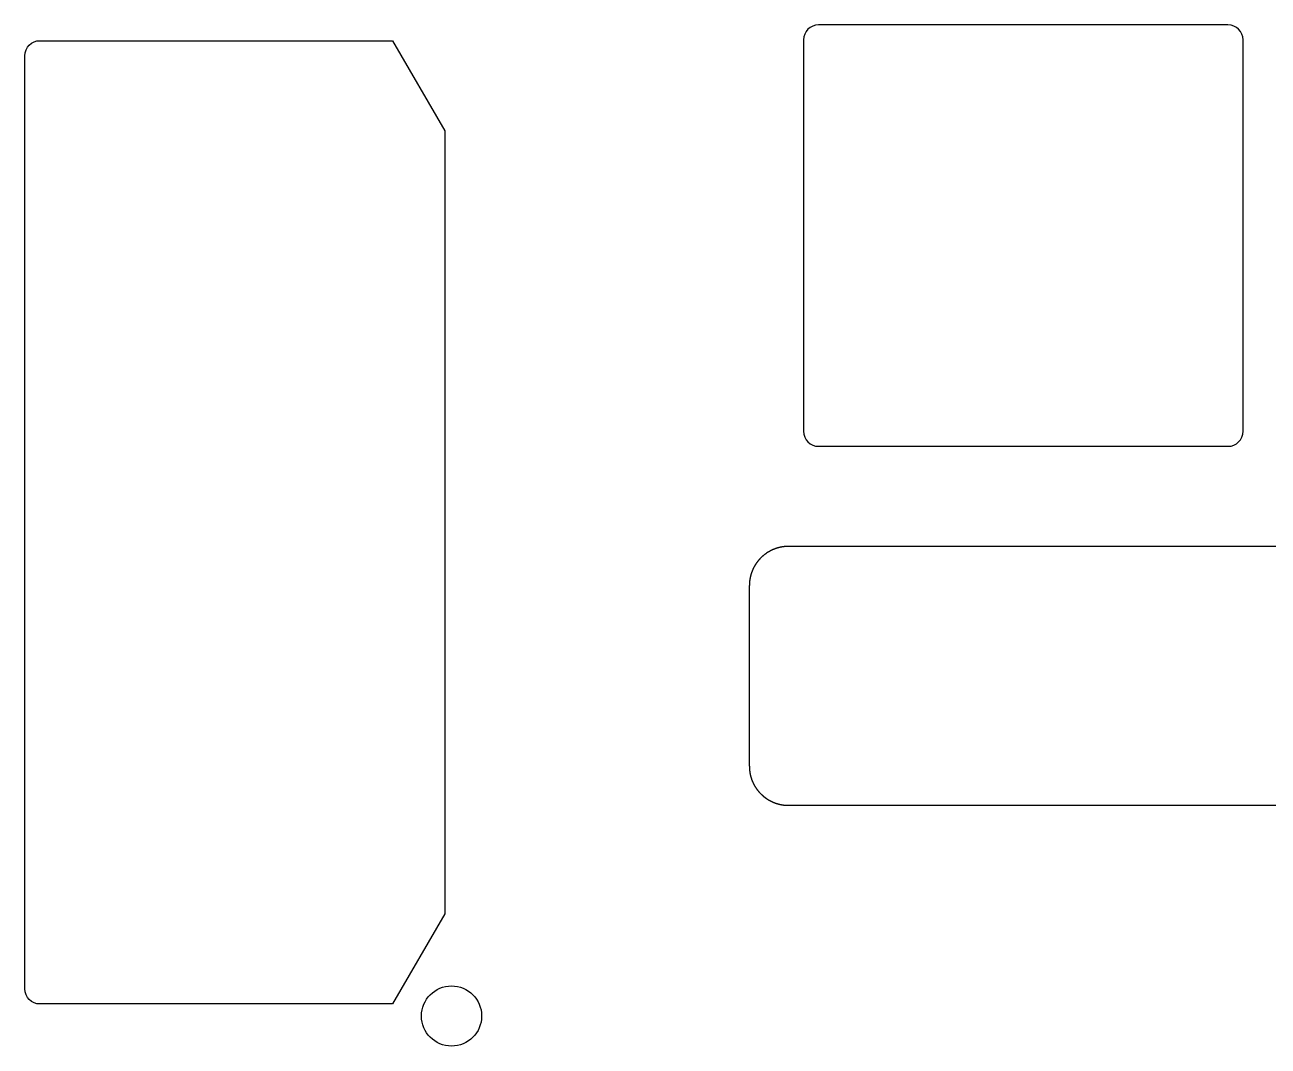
# Model space of a CAD drawing. Header units: millimetres. Extents: x -11 to 340, y -118 to 18.
# Drawn here: x 257.34 to 298.65, y -69.79 to -35.86 of the extents above; entities that cross this region are included whole.
import ezdxf

# ---------------------------------------------------------------- set-up
doc = ezdxf.new("R2010")
doc.units = ezdxf.units.MM
doc.header["$MEASUREMENT"] = 0
doc.layers.get('0').update_dxf_attribs({"linetype": 'CONTINUOUS'})
doc.layers.add('BLACK', color=7, linetype='CONTINUOUS')

msp = doc.modelspace()

# ---------------------------------------------------------------- linework, layer by layer
msp.add_lwpolyline([(257.34375, -67.8875), (257.34375, -36.8875, -0.414213562), (257.84375, -36.3875), (269.56175, -36.3875), (271.29375, -39.3875), (271.29375, -65.3875), (269.56175, -68.3875), (257.84375, -68.3875, -0.414212391)], format="xyb", close=True)
msp.add_circle((271.51875, -68.7875), 1)
at = {"layer": 'BLACK', "linetype": 'Continuous'}
for p, q in [((297.3125, -35.8625), (283.7125, -35.8625)), ((283.2125, -36.3625), (283.2125, -49.3625)), ((297.8125, -49.3625), (297.8125, -36.3625)), ((283.7125, -49.8625), (297.3125, -49.8625)), ((282.234767, -53.278089), (282.225334, -53.281861)), ((282.244228, -53.274392), (282.234767, -53.278089)), ((282.253717, -53.270769), (282.244228, -53.274392)), ((282.263234, -53.267222), (282.253717, -53.270769)), ((282.272777, -53.26375), (282.263234, -53.267222)), ((282.282347, -53.260353), (282.272777, -53.26375)), ((282.291943, -53.257032), (282.282347, -53.260353)), ((282.301564, -53.253787), (282.291943, -53.257032)), ((282.31121, -53.250617), (282.301564, -53.253787)), ((282.32088, -53.247524), (282.31121, -53.250617)), ((282.330574, -53.244507), (282.32088, -53.247524)), ((282.340292, -53.241567), (282.330574, -53.244507)), ((282.350033, -53.238703), (282.340292, -53.241567)), ((282.359796, -53.235916), (282.350033, -53.238703)), ((282.369582, -53.233205), (282.359796, -53.235916)), ((282.379389, -53.230572), (282.369582, -53.233205)), ((282.389217, -53.228015), (282.379389, -53.230572)), ((282.399066, -53.225536), (282.389217, -53.228015)), ((282.408936, -53.223134), (282.399066, -53.225536)), ((282.418825, -53.220809), (282.408936, -53.223134)), ((282.428734, -53.218562), (282.418825, -53.220809)), ((282.438662, -53.216393), (282.428734, -53.218562)), ((282.448608, -53.214301), (282.438662, -53.216393)), ((282.458573, -53.212287), (282.448608, -53.214301)), ((282.468555, -53.210351), (282.458573, -53.212287)), ((282.478555, -53.208493), (282.468555, -53.210351)), ((282.488572, -53.206714), (282.478555, -53.208493)), ((282.498606, -53.205012), (282.488572, -53.206714)), ((282.508655, -53.203389), (282.498606, -53.205012)), ((282.518721, -53.201845), (282.508655, -53.203389)), ((282.528802, -53.200378), (282.518721, -53.201845)), ((282.538898, -53.198991), (282.528802, -53.200378)), ((282.549009, -53.197682), (282.538898, -53.198991)), ((282.559134, -53.196452), (282.549009, -53.197682)), ((282.569273, -53.1953), (282.559134, -53.196452)), ((282.579426, -53.194228), (282.569273, -53.1953)), ((282.589592, -53.193234), (282.579426, -53.194228)), ((282.599771, -53.19232), (282.589592, -53.193234)), ((282.609963, -53.191484), (282.599771, -53.19232)), ((282.620167, -53.190728), (282.609963, -53.191484)), ((282.630383, -53.190052), (282.620167, -53.190728)), ((282.64061, -53.189454), (282.630383, -53.190052)), ((282.650849, -53.188936), (282.64061, -53.189454)), ((282.661098, -53.188498), (282.650849, -53.188936)), ((282.671359, -53.188139), (282.661098, -53.188498)), ((282.681629, -53.187859), (282.671359, -53.188139)), ((282.69191, -53.18766), (282.681629, -53.187859)), ((282.7022, -53.18754), (282.69191, -53.18766)), ((282.7125, -53.1875), (282.7022, -53.18754)), ((336.3125, -53.1875), (282.7125, -53.1875)), ((281.682954, -53.69365), (281.679838, -53.697701)), ((281.686085, -53.689611), (281.682954, -53.69365)), ((281.689233, -53.685584), (281.686085, -53.689611)), ((281.692396, -53.681569), (281.689233, -53.685584)), ((281.695575, -53.677566), (281.692396, -53.681569)), ((281.69877, -53.673576), (281.695575, -53.677566)), ((281.701981, -53.669598), (281.69877, -53.673576)), ((281.705207, -53.665633), (281.701981, -53.669598)), ((281.70845, -53.66168), (281.705207, -53.665633)), ((281.711707, -53.65774), (281.70845, -53.66168)), ((281.714981, -53.653811), (281.711707, -53.65774)), ((281.718269, -53.649896), (281.714981, -53.653811)), ((281.721573, -53.645994), (281.718269, -53.649896)), ((281.724893, -53.642105), (281.721573, -53.645994)), ((281.728228, -53.638228), (281.724893, -53.642105)), ((281.731577, -53.634364), (281.728228, -53.638228)), ((281.734943, -53.630513), (281.731577, -53.634364)), ((281.738323, -53.626676), (281.734943, -53.630513)), ((281.741718, -53.622851), (281.738323, -53.626676)), ((281.745129, -53.61904), (281.741718, -53.622851)), ((281.748554, -53.615242), (281.745129, -53.61904)), ((281.751994, -53.611457), (281.748554, -53.615242)), ((281.755449, -53.607686), (281.751994, -53.611457)), ((281.758919, -53.603928), (281.755449, -53.607686)), ((281.762404, -53.600184), (281.758919, -53.603928)), ((281.765903, -53.596454), (281.762404, -53.600184)), ((281.769417, -53.592737), (281.765903, -53.596454)), ((281.772945, -53.589034), (281.769417, -53.592737)), ((281.776488, -53.585344), (281.772945, -53.589034)), ((281.780045, -53.581669), (281.776488, -53.585344)), ((281.783617, -53.578007), (281.780045, -53.581669)), ((281.787203, -53.57436), (281.783617, -53.578007)), ((281.790803, -53.570726), (281.787203, -53.57436)), ((281.794417, -53.567107), (281.790803, -53.570726)), ((281.801688, -53.55991), (281.794417, -53.567107)), ((281.809015, -53.552771), (281.801688, -53.55991)), ((281.816397, -53.54569), (281.809015, -53.552771)), ((281.823834, -53.538667), (281.816397, -53.54569)), ((281.831326, -53.531703), (281.823834, -53.538667)), ((281.838871, -53.524797), (281.831326, -53.531703)), ((281.84647, -53.517952), (281.838871, -53.524797)), ((281.854121, -53.511166), (281.84647, -53.517952)), ((281.861825, -53.504441), (281.854121, -53.511166)), ((281.86958, -53.497777), (281.861825, -53.504441)), ((281.877387, -53.491174), (281.86958, -53.497777)), ((281.885244, -53.484633), (281.877387, -53.491174)), ((281.893152, -53.478155), (281.885244, -53.484633)), ((281.901109, -53.471739), (281.893152, -53.478155)), ((281.909115, -53.465387), (281.901109, -53.471739)), ((281.91717, -53.459098), (281.909115, -53.465387)), ((281.925272, -53.452873), (281.91717, -53.459098)), ((281.933422, -53.446713), (281.925272, -53.452873)), ((281.941619, -53.440617), (281.933422, -53.446713)), ((281.949862, -53.434587), (281.941619, -53.440617)), ((281.958151, -53.428622), (281.949862, -53.434587)), ((281.966485, -53.422723), (281.958151, -53.428622)), ((281.974864, -53.416891), (281.966485, -53.422723)), ((281.983287, -53.411125), (281.974864, -53.416891)), ((281.991753, -53.405427), (281.983287, -53.411125)), ((282.000262, -53.399796), (281.991753, -53.405427)), ((282.008814, -53.394232), (282.000262, -53.399796)), ((282.017407, -53.388737), (282.008814, -53.394232)), ((282.026042, -53.383311), (282.017407, -53.388737)), ((282.034717, -53.377953), (282.026042, -53.383311)), ((282.043433, -53.372664), (282.034717, -53.377953)), ((282.052188, -53.367445), (282.043433, -53.372664)), ((282.060983, -53.362296), (282.052188, -53.367445)), ((282.069815, -53.357217), (282.060983, -53.362296)), ((282.078686, -53.352208), (282.069815, -53.357217)), ((282.087594, -53.34727), (282.078686, -53.352208)), ((282.096539, -53.342403), (282.087594, -53.34727)), ((282.10552, -53.337607), (282.096539, -53.342403)), ((282.114537, -53.332883), (282.10552, -53.337607)), ((282.12359, -53.32823), (282.114537, -53.332883)), ((282.132677, -53.32365), (282.12359, -53.32823)), ((282.141798, -53.319141), (282.132677, -53.32365)), ((282.150952, -53.314706), (282.141798, -53.319141)), ((282.16014, -53.310343), (282.150952, -53.314706)), ((282.16936, -53.306053), (282.16014, -53.310343)), ((282.178612, -53.301837), (282.16936, -53.306053)), ((282.187896, -53.297694), (282.178612, -53.301837)), ((282.19721, -53.293625), (282.187896, -53.297694)), ((282.206555, -53.289629), (282.19721, -53.293625)), ((282.21593, -53.285708), (282.206555, -53.289629)), ((282.225334, -53.281861), (282.21593, -53.285708)), ((281.470367, -54.102786), (281.468875, -54.107642)), ((281.471878, -54.097934), (281.470367, -54.102786)), ((281.473408, -54.09309), (281.471878, -54.097934)), ((281.474958, -54.08825), (281.473408, -54.09309)), ((281.476526, -54.083418), (281.474958, -54.08825)), ((281.478114, -54.07859), (281.476526, -54.083418)), ((281.47972, -54.073771), (281.478114, -54.07859)), ((281.481346, -54.068956), (281.47972, -54.073771)), ((281.48299, -54.064149), (281.481346, -54.068956)), ((281.484654, -54.059346), (281.48299, -54.064149)), ((281.486336, -54.054552), (281.484654, -54.059346)), ((281.488038, -54.049763), (281.486336, -54.054552)), ((281.489758, -54.044982), (281.488038, -54.049763)), ((281.491497, -54.040206), (281.489758, -54.044982)), ((281.493255, -54.035438), (281.491497, -54.040206)), ((281.495032, -54.030676), (281.493255, -54.035438)), ((281.496828, -54.025922), (281.495032, -54.030676)), ((281.498642, -54.021173), (281.496828, -54.025922)), ((281.500475, -54.016433), (281.498642, -54.021173)), ((281.502328, -54.011698), (281.500475, -54.016433)), ((281.504198, -54.006972), (281.502328, -54.011698)), ((281.506088, -54.002251), (281.504198, -54.006972)), ((281.507995, -53.99754), (281.506088, -54.002251)), ((281.509922, -53.992834), (281.507995, -53.99754)), ((281.511867, -53.988137), (281.509922, -53.992834)), ((281.513832, -53.983445), (281.511867, -53.988137)), ((281.515814, -53.978763), (281.513832, -53.983445)), ((281.517815, -53.974087), (281.515814, -53.978763)), ((281.519834, -53.96942), (281.517815, -53.974087)), ((281.521873, -53.964759), (281.519834, -53.96942)), ((281.523929, -53.960108), (281.521873, -53.964759)), ((281.526004, -53.955462), (281.523929, -53.960108)), ((281.528097, -53.950827), (281.526004, -53.955462)), ((281.530209, -53.946197), (281.528097, -53.950827)), ((281.532339, -53.941577), (281.530209, -53.946197)), ((281.534487, -53.936964), (281.532339, -53.941577)), ((281.536654, -53.93236), (281.534487, -53.936964)), ((281.538839, -53.927763), (281.536654, -53.93236)), ((281.541042, -53.923176), (281.538839, -53.927763)), ((281.543263, -53.918595), (281.541042, -53.923176)), ((281.545503, -53.914025), (281.543263, -53.918595)), ((281.547761, -53.909461), (281.545503, -53.914025)), ((281.550036, -53.904908), (281.547761, -53.909461)), ((281.55233, -53.900361), (281.550036, -53.904908)), ((281.554642, -53.895825), (281.55233, -53.900361)), ((281.556972, -53.891296), (281.554642, -53.895825)), ((281.559319, -53.886777), (281.556972, -53.891296)), ((281.561685, -53.882266), (281.559319, -53.886777)), ((281.564069, -53.877765), (281.561685, -53.882266)), ((281.56647, -53.873272), (281.564069, -53.877765)), ((281.568889, -53.868789), (281.56647, -53.873272)), ((281.571327, -53.864314), (281.568889, -53.868789)), ((281.573782, -53.85985), (281.571327, -53.864314)), ((281.576255, -53.855393), (281.573782, -53.85985)), ((281.578745, -53.850948), (281.576255, -53.855393)), ((281.581253, -53.84651), (281.578745, -53.850948)), ((281.583778, -53.842083), (281.581253, -53.84651)), ((281.586322, -53.837665), (281.583778, -53.842083)), ((281.588882, -53.833257), (281.586322, -53.837665)), ((281.591461, -53.828858), (281.588882, -53.833257)), ((281.594056, -53.82447), (281.591461, -53.828858)), ((281.59667, -53.82009), (281.594056, -53.82447)), ((281.5993, -53.815722), (281.59667, -53.82009)), ((281.601948, -53.811362), (281.5993, -53.815722)), ((281.604613, -53.807014), (281.601948, -53.811362)), ((281.607295, -53.802674), (281.604613, -53.807014)), ((281.609995, -53.798346), (281.607295, -53.802674)), ((281.612712, -53.794028), (281.609995, -53.798346)), ((281.615445, -53.78972), (281.612712, -53.794028)), ((281.618197, -53.785422), (281.615445, -53.78972)), ((281.620965, -53.781135), (281.618197, -53.785422)), ((281.62375, -53.776858), (281.620965, -53.781135)), ((281.626552, -53.772593), (281.62375, -53.776858)), ((281.629371, -53.768337), (281.626552, -53.772593)), ((281.632207, -53.764093), (281.629371, -53.768337)), ((281.63506, -53.759859), (281.632207, -53.764093)), ((281.637929, -53.755637), (281.63506, -53.759859)), ((281.640815, -53.751424), (281.637929, -53.755637)), ((281.643718, -53.747224), (281.640815, -53.751424)), ((281.646638, -53.743034), (281.643718, -53.747224)), ((281.649574, -53.738856), (281.646638, -53.743034)), ((281.652527, -53.734688), (281.649574, -53.738856)), ((281.655496, -53.730533), (281.652527, -53.734688)), ((281.658482, -53.726388), (281.655496, -53.730533)), ((281.661484, -53.722255), (281.658482, -53.726388)), ((281.664502, -53.718133), (281.661484, -53.722255)), ((281.667537, -53.714023), (281.664502, -53.718133)), ((281.670588, -53.709925), (281.667537, -53.714023)), ((281.673655, -53.705839), (281.670588, -53.709925)), ((281.676739, -53.701763), (281.673655, -53.705839)), ((281.679838, -53.697701), (281.676739, -53.701763)), ((281.412503, -54.48491), (281.4125, -54.4875)), ((281.4125, -60.4875), (281.4125, -54.4875)), ((281.412523, -54.479755), (281.412503, -54.48491)), ((281.412563, -54.474604), (281.412523, -54.479755)), ((281.412623, -54.469452), (281.412563, -54.474604)), ((281.412703, -54.464306), (281.412623, -54.469452)), ((281.412803, -54.45916), (281.412703, -54.464306)), ((281.412923, -54.454018), (281.412803, -54.45916)), ((281.413063, -54.448877), (281.412923, -54.454018)), ((281.413223, -54.44374), (281.413063, -54.448877)), ((281.413403, -54.438604), (281.413223, -54.44374)), ((281.413602, -54.433473), (281.413403, -54.438604)), ((281.413822, -54.428342), (281.413602, -54.433473)), ((281.414062, -54.423217), (281.413822, -54.428342)), ((281.414321, -54.418091), (281.414062, -54.423217)), ((281.414601, -54.412971), (281.414321, -54.418091)), ((281.4149, -54.407851), (281.414601, -54.412971)), ((281.415219, -54.402737), (281.4149, -54.407851)), ((281.415558, -54.397623), (281.415219, -54.402737)), ((281.415917, -54.392514), (281.415558, -54.397623)), ((281.416296, -54.387406), (281.415917, -54.392514)), ((281.416695, -54.382304), (281.416296, -54.387406)), ((281.417113, -54.377202), (281.416695, -54.382304)), ((281.417551, -54.372106), (281.417113, -54.377202)), ((281.41801, -54.36701), (281.417551, -54.372106)), ((281.418488, -54.36192), (281.41801, -54.36701)), ((281.418985, -54.356831), (281.418488, -54.36192)), ((281.419503, -54.351748), (281.418985, -54.356831)), ((281.42004, -54.346665), (281.419503, -54.351748)), ((281.420597, -54.341589), (281.42004, -54.346665)), ((281.421174, -54.336513), (281.420597, -54.341589)), ((281.421771, -54.331443), (281.421174, -54.336513)), ((281.422387, -54.326375), (281.421771, -54.331443)), ((281.423023, -54.321312), (281.422387, -54.326375)), ((281.423679, -54.316251), (281.423023, -54.321312)), ((281.424354, -54.311195), (281.423679, -54.316251)), ((281.42505, -54.306141), (281.424354, -54.311195)), ((281.425764, -54.301094), (281.42505, -54.306141)), ((281.426499, -54.296047), (281.425764, -54.301094)), ((281.427253, -54.291007), (281.426499, -54.296047)), ((281.428027, -54.285968), (281.427253, -54.291007)), ((281.42882, -54.280936), (281.428027, -54.285968)), ((281.429634, -54.275905), (281.42882, -54.280936)), ((281.430466, -54.270881), (281.429634, -54.275905)), ((281.431319, -54.265858), (281.430466, -54.270881)), ((281.432191, -54.260842), (281.431319, -54.265858)), ((281.433083, -54.255828), (281.432191, -54.260842)), ((281.433994, -54.25082), (281.433083, -54.255828)), ((281.434924, -54.245814), (281.433994, -54.25082)), ((281.435875, -54.240815), (281.434924, -54.245814)), ((281.436845, -54.235818), (281.435875, -54.240815)), ((281.437834, -54.230828), (281.436845, -54.235818)), ((281.438843, -54.22584), (281.437834, -54.230828)), ((281.439871, -54.220859), (281.438843, -54.22584)), ((281.440919, -54.21588), (281.439871, -54.220859)), ((281.441986, -54.210908), (281.440919, -54.21588)), ((281.443073, -54.205939), (281.441986, -54.210908)), ((281.444179, -54.200976), (281.443073, -54.205939)), ((281.445305, -54.196016), (281.444179, -54.200976)), ((281.44645, -54.191063), (281.445305, -54.196016)), ((281.447615, -54.186113), (281.44645, -54.191063)), ((281.448798, -54.18117), (281.447615, -54.186113)), ((281.450002, -54.17623), (281.448798, -54.18117)), ((281.451224, -54.171297), (281.450002, -54.17623)), ((281.452467, -54.166367), (281.451224, -54.171297)), ((281.453728, -54.161445), (281.452467, -54.166367)), ((281.455009, -54.156525), (281.453728, -54.161445)), ((281.456308, -54.151613), (281.455009, -54.156525)), ((281.457628, -54.146704), (281.456308, -54.151613)), ((281.458966, -54.141803), (281.457628, -54.146704)), ((281.460324, -54.136905), (281.458966, -54.141803)), ((281.461701, -54.132015), (281.460324, -54.136905)), ((281.463098, -54.127128), (281.461701, -54.132015)), ((281.464513, -54.122249), (281.463098, -54.127128)), ((281.465948, -54.117374), (281.464513, -54.122249)), ((281.467401, -54.112506), (281.465948, -54.117374)), ((281.468875, -54.107642), (281.467401, -54.112506)), ((281.4125, -60.4875), (281.41254, -60.4978)), ((281.41254, -60.4978), (281.41266, -60.50809)), ((281.41266, -60.50809), (281.412859, -60.518371)), ((281.412859, -60.518371), (281.413139, -60.528641)), ((281.413139, -60.528641), (281.413498, -60.538902)), ((281.413498, -60.538902), (281.413936, -60.549151)), ((281.413936, -60.549151), (281.414454, -60.55939)), ((281.414454, -60.55939), (281.415052, -60.569617)), ((281.415052, -60.569617), (281.415728, -60.579833)), ((281.415728, -60.579833), (281.416484, -60.590037)), ((281.416484, -60.590037), (281.41732, -60.600229)), ((281.41732, -60.600229), (281.418234, -60.610408)), ((281.418234, -60.610408), (281.419228, -60.620574)), ((281.419228, -60.620574), (281.4203, -60.630727)), ((281.4203, -60.630727), (281.421452, -60.640866)), ((281.421452, -60.640866), (281.422682, -60.650991)), ((281.422682, -60.650991), (281.423991, -60.661102)), ((281.423991, -60.661102), (281.425378, -60.671198)), ((281.425378, -60.671198), (281.426845, -60.681279)), ((281.426845, -60.681279), (281.428389, -60.691345)), ((281.428389, -60.691345), (281.430012, -60.701394)), ((281.430012, -60.701394), (281.431714, -60.711428)), ((281.431714, -60.711428), (281.433493, -60.721445)), ((281.433493, -60.721445), (281.435351, -60.731445)), ((281.435351, -60.731445), (281.437287, -60.741427)), ((281.437287, -60.741427), (281.439301, -60.751392)), ((281.439301, -60.751392), (281.441393, -60.761338)), ((281.441393, -60.761338), (281.443562, -60.771266)), ((281.443562, -60.771266), (281.445809, -60.781175)), ((281.445809, -60.781175), (281.448134, -60.791064)), ((281.448134, -60.791064), (281.450536, -60.800934)), ((281.450536, -60.800934), (281.453015, -60.810783)), ((281.453015, -60.810783), (281.455572, -60.820611)), ((281.455572, -60.820611), (281.458205, -60.830418)), ((281.458205, -60.830418), (281.460916, -60.840204)), ((281.460916, -60.840204), (281.463703, -60.849967)), ((281.463703, -60.849967), (281.466567, -60.859708)), ((281.466567, -60.859708), (281.469507, -60.869426)), ((281.469507, -60.869426), (281.472524, -60.87912)), ((281.472524, -60.87912), (281.475617, -60.88879)), ((281.475617, -60.88879), (281.478787, -60.898436)), ((281.478787, -60.898436), (281.482032, -60.908057)), ((281.482032, -60.908057), (281.485353, -60.917653)), ((281.485353, -60.917653), (281.48875, -60.927223)), ((281.48875, -60.927223), (281.492222, -60.936766)), ((281.492222, -60.936766), (281.495769, -60.946283)), ((281.495769, -60.946283), (281.499392, -60.955772)), ((281.499392, -60.955772), (281.503089, -60.965233)), ((281.503089, -60.965233), (281.506861, -60.974666)), ((281.506861, -60.974666), (281.510708, -60.98407)), ((281.510708, -60.98407), (281.514629, -60.993445)), ((281.514629, -60.993445), (281.518625, -61.00279)), ((281.518625, -61.00279), (281.522694, -61.012104)), ((281.522694, -61.012104), (281.526837, -61.021388)), ((281.526837, -61.021388), (281.531053, -61.03064)), ((281.531053, -61.03064), (281.535343, -61.03986)), ((281.535343, -61.03986), (281.539706, -61.049048)), ((281.539706, -61.049048), (281.544141, -61.058202)), ((281.544141, -61.058202), (281.54865, -61.067323)), ((281.54865, -61.067323), (281.55323, -61.07641)), ((281.55323, -61.07641), (281.557883, -61.085463)), ((281.557883, -61.085463), (281.562607, -61.09448)), ((281.562607, -61.09448), (281.567403, -61.103461)), ((281.567403, -61.103461), (281.57227, -61.112406)), ((281.57227, -61.112406), (281.577208, -61.121314)), ((281.577208, -61.121314), (281.582217, -61.130185)), ((281.582217, -61.130185), (281.587296, -61.139017)), ((281.587296, -61.139017), (281.592445, -61.147812)), ((281.592445, -61.147812), (281.597664, -61.156567)), ((281.597664, -61.156567), (281.602953, -61.165283)), ((281.602953, -61.165283), (281.608311, -61.173958)), ((281.608311, -61.173958), (281.613737, -61.182593)), ((281.613737, -61.182593), (281.619232, -61.191186)), ((281.619232, -61.191186), (281.624796, -61.199738)), ((281.624796, -61.199738), (281.630427, -61.208247)), ((281.630427, -61.208247), (281.636125, -61.216713)), ((281.636125, -61.216713), (281.641891, -61.225136)), ((281.641891, -61.225136), (281.647723, -61.233515)), ((281.647723, -61.233515), (281.653622, -61.241849)), ((281.653622, -61.241849), (281.659587, -61.250138)), ((281.659587, -61.250138), (281.665617, -61.258381)), ((281.665617, -61.258381), (281.671713, -61.266578)), ((281.671713, -61.266578), (281.677873, -61.274728)), ((281.677873, -61.274728), (281.684098, -61.28283)), ((281.684098, -61.28283), (281.690387, -61.290885)), ((281.690387, -61.290885), (281.696739, -61.298891)), ((281.696739, -61.298891), (281.703155, -61.306848)), ((281.703155, -61.306848), (281.709633, -61.314756)), ((281.709633, -61.314756), (281.716174, -61.322613)), ((281.716174, -61.322613), (281.722777, -61.33042)), ((281.722777, -61.33042), (281.729441, -61.338175)), ((281.729441, -61.338175), (281.736166, -61.345879)), ((281.736166, -61.345879), (281.742952, -61.35353)), ((281.742952, -61.35353), (281.749797, -61.361129)), ((281.749797, -61.361129), (281.756703, -61.368674)), ((281.756703, -61.368674), (281.763667, -61.376166)), ((281.763667, -61.376166), (281.77069, -61.383603)), ((281.77069, -61.383603), (281.777771, -61.390985)), ((281.777771, -61.390985), (281.78491, -61.398312)), ((281.78491, -61.398312), (281.792107, -61.405583)), ((281.792107, -61.405583), (281.795726, -61.409197)), ((281.795726, -61.409197), (281.79936, -61.412797)), ((281.79936, -61.412797), (281.803007, -61.416383)), ((281.803007, -61.416383), (281.806669, -61.419955)), ((281.806669, -61.419955), (281.810344, -61.423512)), ((281.810344, -61.423512), (281.814034, -61.427055)), ((281.814034, -61.427055), (281.817737, -61.430583)), ((281.817737, -61.430583), (281.821454, -61.434097)), ((281.821454, -61.434097), (281.825184, -61.437596)), ((281.825184, -61.437596), (281.828928, -61.441081)), ((281.828928, -61.441081), (281.832686, -61.444551)), ((281.832686, -61.444551), (281.836457, -61.448006)), ((281.836457, -61.448006), (281.840242, -61.451446)), ((281.840242, -61.451446), (281.84404, -61.454871)), ((281.84404, -61.454871), (281.847851, -61.458282)), ((281.847851, -61.458282), (281.851676, -61.461677)), ((281.851676, -61.461677), (281.855513, -61.465057)), ((281.855513, -61.465057), (281.859364, -61.468423)), ((281.859364, -61.468423), (281.863228, -61.471772)), ((281.863228, -61.471772), (281.867105, -61.475107)), ((281.867105, -61.475107), (281.870994, -61.478427)), ((281.870994, -61.478427), (281.874896, -61.481731)), ((281.874896, -61.481731), (281.878811, -61.485019)), ((281.878811, -61.485019), (281.88274, -61.488293)), ((281.88274, -61.488293), (281.88668, -61.49155)), ((281.88668, -61.49155), (281.890633, -61.494793)), ((281.890633, -61.494793), (281.894598, -61.498019)), ((281.894598, -61.498019), (281.898576, -61.50123)), ((281.898576, -61.50123), (281.902566, -61.504425)), ((281.902566, -61.504425), (281.906569, -61.507604)), ((281.906569, -61.507604), (281.910584, -61.510767)), ((281.910584, -61.510767), (281.914611, -61.513915)), ((281.914611, -61.513915), (281.91865, -61.517046)), ((281.91865, -61.517046), (281.922701, -61.520162)), ((281.922701, -61.520162), (281.926763, -61.523261)), ((281.926763, -61.523261), (281.930839, -61.526345)), ((281.930839, -61.526345), (281.934925, -61.529412)), ((281.934925, -61.529412), (281.939023, -61.532463)), ((281.939023, -61.532463), (281.943133, -61.535498)), ((281.943133, -61.535498), (281.947255, -61.538516)), ((281.947255, -61.538516), (281.951388, -61.541518)), ((281.951388, -61.541518), (281.955533, -61.544504)), ((281.955533, -61.544504), (281.959688, -61.547473)), ((281.959688, -61.547473), (281.963856, -61.550426)), ((281.963856, -61.550426), (281.968034, -61.553362)), ((281.968034, -61.553362), (281.972224, -61.556282)), ((281.972224, -61.556282), (281.976424, -61.559185)), ((281.976424, -61.559185), (281.980637, -61.562071)), ((281.980637, -61.562071), (281.984859, -61.56494)), ((281.984859, -61.56494), (281.989093, -61.567793)), ((281.989093, -61.567793), (281.993337, -61.570629)), ((281.993337, -61.570629), (281.997593, -61.573448)), ((281.997593, -61.573448), (282.001858, -61.57625)), ((282.001858, -61.57625), (282.006135, -61.579035)), ((282.006135, -61.579035), (282.010422, -61.581803)), ((282.010422, -61.581803), (282.01472, -61.584555)), ((282.01472, -61.584555), (282.019028, -61.587288)), ((282.019028, -61.587288), (282.023346, -61.590005)), ((282.023346, -61.590005), (282.027674, -61.592705)), ((282.027674, -61.592705), (282.032014, -61.595387)), ((282.032014, -61.595387), (282.036362, -61.598052)), ((282.036362, -61.598052), (282.040722, -61.6007)), ((282.040722, -61.6007), (282.04509, -61.60333)), ((282.04509, -61.60333), (282.04947, -61.605944)), ((282.04947, -61.605944), (282.053858, -61.608539)), ((282.053858, -61.608539), (282.058257, -61.611118)), ((282.058257, -61.611118), (282.062665, -61.613678)), ((282.062665, -61.613678), (282.067083, -61.616222)), ((282.067083, -61.616222), (282.07151, -61.618747)), ((282.07151, -61.618747), (282.075948, -61.621255)), ((282.075948, -61.621255), (282.080393, -61.623745)), ((282.080393, -61.623745), (282.08485, -61.626218)), ((282.08485, -61.626218), (282.089314, -61.628673)), ((282.089314, -61.628673), (282.093789, -61.631111)), ((282.093789, -61.631111), (282.098272, -61.63353)), ((282.098272, -61.63353), (282.102765, -61.635931)), ((282.102765, -61.635931), (282.107266, -61.638315)), ((282.107266, -61.638315), (282.111777, -61.640681)), ((282.111777, -61.640681), (282.116296, -61.643028)), ((282.116296, -61.643028), (282.120825, -61.645358)), ((282.120825, -61.645358), (282.125361, -61.64767)), ((282.125361, -61.64767), (282.129908, -61.649964)), ((282.129908, -61.649964), (282.134461, -61.652239)), ((282.134461, -61.652239), (282.139025, -61.654497)), ((282.139025, -61.654497), (282.143595, -61.656737)), ((282.143595, -61.656737), (282.148176, -61.658958)), ((282.148176, -61.658958), (282.152763, -61.661161)), ((282.152763, -61.661161), (282.15736, -61.663346)), ((282.15736, -61.663346), (282.161964, -61.665513)), ((282.161964, -61.665513), (282.166577, -61.667661)), ((282.166577, -61.667661), (282.171197, -61.669791)), ((282.171197, -61.669791), (282.175827, -61.671903)), ((282.175827, -61.671903), (282.180462, -61.673996)), ((282.180462, -61.673996), (282.185108, -61.676071)), ((282.185108, -61.676071), (282.189759, -61.678127)), ((282.189759, -61.678127), (282.19442, -61.680166)), ((282.19442, -61.680166), (282.199087, -61.682185)), ((282.199087, -61.682185), (282.203763, -61.684186)), ((282.203763, -61.684186), (282.208445, -61.686168)), ((282.208445, -61.686168), (282.213137, -61.688133)), ((282.213137, -61.688133), (282.217834, -61.690078)), ((282.217834, -61.690078), (282.22254, -61.692005)), ((282.22254, -61.692005), (282.227251, -61.693912)), ((282.227251, -61.693912), (282.231972, -61.695802)), ((282.231972, -61.695802), (282.236698, -61.697672)), ((282.236698, -61.697672), (282.241433, -61.699525)), ((282.241433, -61.699525), (282.246173, -61.701358)), ((282.246173, -61.701358), (282.250922, -61.703172)), ((282.250922, -61.703172), (282.255676, -61.704968)), ((282.255676, -61.704968), (282.260438, -61.706745)), ((282.260438, -61.706745), (282.265206, -61.708503)), ((282.265206, -61.708503), (282.269982, -61.710242)), ((282.269982, -61.710242), (282.274763, -61.711962)), ((282.274763, -61.711962), (282.279552, -61.713664)), ((282.279552, -61.713664), (282.284346, -61.715346)), ((282.284346, -61.715346), (282.289149, -61.71701)), ((282.289149, -61.71701), (282.293956, -61.718654)), ((282.293956, -61.718654), (282.298771, -61.72028)), ((282.298771, -61.72028), (282.30359, -61.721886)), ((282.30359, -61.721886), (282.308418, -61.723474)), ((282.308418, -61.723474), (282.31325, -61.725042)), ((282.31325, -61.725042), (282.31809, -61.726592)), ((282.31809, -61.726592), (282.322934, -61.728122)), ((282.322934, -61.728122), (282.327786, -61.729633)), ((282.327786, -61.729633), (282.332642, -61.731125)), ((282.332642, -61.731125), (282.337506, -61.732599)), ((282.337506, -61.732599), (282.342374, -61.734052)), ((282.342374, -61.734052), (282.347249, -61.735487)), ((282.347249, -61.735487), (282.352128, -61.736902)), ((282.352128, -61.736902), (282.357015, -61.738299)), ((282.357015, -61.738299), (282.361905, -61.739676)), ((282.361905, -61.739676), (282.366803, -61.741034)), ((282.366803, -61.741034), (282.371704, -61.742372)), ((282.371704, -61.742372), (282.376613, -61.743692)), ((282.376613, -61.743692), (282.381525, -61.744991)), ((282.381525, -61.744991), (282.386445, -61.746272)), ((282.386445, -61.746272), (282.391367, -61.747533)), ((282.391367, -61.747533), (282.396297, -61.748776)), ((282.396297, -61.748776), (282.40123, -61.749998)), ((282.40123, -61.749998), (282.40617, -61.751202)), ((282.40617, -61.751202), (282.411113, -61.752385)), ((282.411113, -61.752385), (282.416063, -61.75355)), ((282.416063, -61.75355), (282.421016, -61.754695)), ((282.421016, -61.754695), (282.425976, -61.755821)), ((282.425976, -61.755821), (282.430939, -61.756927)), ((282.430939, -61.756927), (282.435908, -61.758014)), ((282.435908, -61.758014), (282.44088, -61.759081)), ((282.44088, -61.759081), (282.445859, -61.760129)), ((282.445859, -61.760129), (282.45084, -61.761157)), ((282.45084, -61.761157), (282.455828, -61.762166)), ((282.455828, -61.762166), (282.460818, -61.763155)), ((282.460818, -61.763155), (282.465815, -61.764125)), ((282.465815, -61.764125), (282.470814, -61.765076)), ((282.470814, -61.765076), (282.47582, -61.766006)), ((282.47582, -61.766006), (282.480828, -61.766917)), ((282.480828, -61.766917), (282.485842, -61.767809)), ((282.485842, -61.767809), (282.490858, -61.768681)), ((282.490858, -61.768681), (282.495881, -61.769534)), ((282.495881, -61.769534), (282.500905, -61.770366)), ((282.500905, -61.770366), (282.505936, -61.77118)), ((282.505936, -61.77118), (282.510968, -61.771973)), ((282.510968, -61.771973), (282.516007, -61.772747)), ((282.516007, -61.772747), (282.521047, -61.773501)), ((282.521047, -61.773501), (282.526094, -61.774236)), ((282.526094, -61.774236), (282.531141, -61.77495)), ((282.531141, -61.77495), (282.536195, -61.775646)), ((282.536195, -61.775646), (282.541251, -61.776321)), ((282.541251, -61.776321), (282.546312, -61.776977)), ((282.546312, -61.776977), (282.551375, -61.777613)), ((282.551375, -61.777613), (282.556443, -61.778229)), ((282.556443, -61.778229), (282.561513, -61.778826)), ((282.561513, -61.778826), (282.566589, -61.779403)), ((282.566589, -61.779403), (282.571665, -61.77996)), ((282.571665, -61.77996), (282.576748, -61.780497)), ((282.576748, -61.780497), (282.581831, -61.781015)), ((282.581831, -61.781015), (282.58692, -61.781512)), ((282.58692, -61.781512), (282.59201, -61.78199)), ((282.59201, -61.78199), (282.597106, -61.782449)), ((282.597106, -61.782449), (282.602202, -61.782887)), ((282.602202, -61.782887), (282.607304, -61.783305)), ((282.607304, -61.783305), (282.612406, -61.783704)), ((282.612406, -61.783704), (282.617514, -61.784083)), ((282.617514, -61.784083), (282.622623, -61.784442)), ((282.622623, -61.784442), (282.627737, -61.784781)), ((282.627737, -61.784781), (282.632851, -61.7851)), ((282.632851, -61.7851), (282.637971, -61.785399)), ((282.637971, -61.785399), (282.643091, -61.785679)), ((282.643091, -61.785679), (282.648217, -61.785938)), ((282.648217, -61.785938), (282.653342, -61.786178)), ((282.653342, -61.786178), (282.658473, -61.786398)), ((282.658473, -61.786398), (282.663604, -61.786597)), ((282.663604, -61.786597), (282.66874, -61.786777)), ((282.66874, -61.786777), (282.673877, -61.786937)), ((282.673877, -61.786937), (282.679018, -61.787077)), ((282.679018, -61.787077), (282.68416, -61.787197)), ((282.68416, -61.787197), (282.689306, -61.787297)), ((282.689306, -61.787297), (282.694452, -61.787377)), ((282.694452, -61.787377), (282.699604, -61.787437)), ((282.699604, -61.787437), (282.704755, -61.787477)), ((282.704755, -61.787477), (282.709911, -61.787497)), ((282.709911, -61.787497), (282.7125, -61.7875)), ((282.7125, -61.7875), (336.3125, -61.7875))]:
    msp.add_line(p, q, dxfattribs=at)
at = {"layer": 'BLACK'}
for centre, start, end in [((283.7125, -36.3625), 90, 180), ((297.3125, -36.3625), 0, 90), ((283.7125, -49.3625), 180, 270), ((297.3125, -49.3625), 270, 0)]:
    msp.add_arc(centre, 0.5, start, end, dxfattribs=at)

doc.saveas('drawing.dxf')
